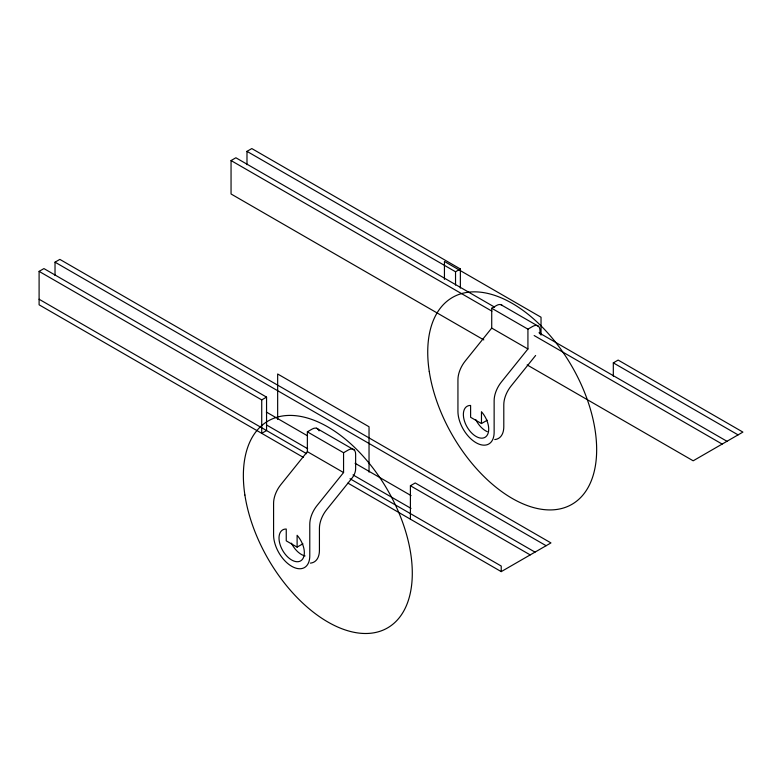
<?xml version="1.0" encoding="UTF-8"?>
<svg xmlns="http://www.w3.org/2000/svg" width="782" height="782" viewBox="0 0 782 782"><rect width="100%" height="100%" fill="white"/><g stroke="black" fill="none" stroke-linecap="round" stroke-linejoin="round"><path stroke-width="1.17" d="M307.365 451.654L280.816 484.674A20.479 11.818 -60 0 0 273.583 503.334L273.583 534.937A25.601 14.78 60 0 0 291.676 566.285A25.601 14.78 60 0 0 309.78 555.836L309.78 524.233A20.479 11.818 -60 0 1 317.023 505.573L343.562 472.553L343.562 452.729L307.365 431.83L307.365 451.654L343.562 472.553M491.722 328.078L465.182 361.108A20.479 11.818 -60 0 0 457.939 379.769L457.939 411.361A25.601 14.78 60 0 0 476.043 442.71A25.601 14.78 60 0 0 494.136 432.26L494.136 400.667A20.479 11.818 -60 0 1 501.379 382.007L527.928 348.977L527.928 329.163L491.722 308.264L491.722 328.078L527.928 348.977M535.621 355.487L511.037 386.083A20.479 11.818 -60 0 0 503.794 404.744L503.794 426.689A25.601 14.78 60 0 1 494.742 439.562M39.1 271.374L43.929 268.588L266.554 397.119L266.554 430.559L261.726 433.345L261.726 399.905L39.1 271.374L39.1 304.814L303.475 457.45M55.023 275.508L55.023 262.175L59.852 259.389L550.948 542.923L501.233 571.622L347.892 483.09M483.804 339.906L231.052 193.985L231.052 160.554L235.881 157.769L494.625 307.15M246.985 164.679L246.985 151.356L251.804 148.57L460.363 268.979L460.363 288.089M246.985 151.356L455.535 271.765L460.363 268.979M261.726 399.905L266.554 397.119M491.722 308.264L496.55 305.479A10.234 5.914 -60 0 1 502.406 305.537M307.365 431.83L312.194 429.044A10.234 5.914 -60 0 1 319.076 430.843M527.928 329.163L532.747 326.377A10.234 5.914 -60 0 1 539.991 330.551L539.991 333.943M343.562 452.729L348.391 449.943A10.234 5.914 -60 0 1 355.634 454.117L355.634 468.799A10.234 5.914 -60 0 1 352.008 478.134L326.671 509.649A20.479 11.818 -60 0 0 319.427 528.309L319.427 550.254A25.601 14.78 60 0 1 310.386 563.128M481.468 423.551L481.468 411.733A17.918 10.342 60 0 1 485.964 436.639A17.918 10.342 60 0 1 466.121 425.183A17.918 10.342 60 0 1 470.608 405.457L470.608 417.285L481.468 423.551L487.264 420.208M613.313 376.181L613.313 362.858L618.142 360.072L742.9 432.094L693.184 460.803L527.156 364.94M297.111 547.126L297.111 535.299A17.918 10.342 60 0 1 301.598 560.205A17.918 10.342 60 0 1 281.755 548.749A17.918 10.342 60 0 1 286.251 529.033L286.251 540.851L297.111 547.126L302.898 543.783M410.403 519.189L410.403 485.749L415.232 482.963L535.015 552.121M613.313 362.858L738.071 434.88M500.812 304.618L538.612 326.436M538.984 332.761L726.977 441.292M231.052 160.554L491.917 311.158M534.155 335.546L722.148 444.078M55.023 262.175L546.119 545.709M316.446 428.184L354.246 450.002M410.403 485.749L530.196 554.907M266.32 412.036L307.522 435.818M355.067 463.267L411.058 495.593M266.554 424.988L307.678 448.731M353.014 474.909L411.009 508.388M39.1 299.242L306.652 453.707M350.013 478.74L501.233 566.051L501.233 571.622M541.036 335.136L541.036 317.228L444.44 261.452L444.44 279.37M455.535 271.765L455.535 285.088M369.036 472.132L369.036 426.757L277.659 373.992L277.659 419.377M305.078 555.943A17.918 10.342 60 0 1 291.412 543.177M487.313 431.684A17.918 10.342 60 0 1 475.769 419.611M244.893 495.035A119.451 68.963 60 0 0 383.151 630.096A119.451 68.963 60 0 0 355.458 448.242A119.451 68.963 60 0 0 244.893 495.035M429.259 371.46A119.451 68.963 60 0 0 567.507 506.531A119.451 68.963 60 0 0 539.824 324.677A119.451 68.963 60 0 0 429.259 371.46"/></g></svg>
